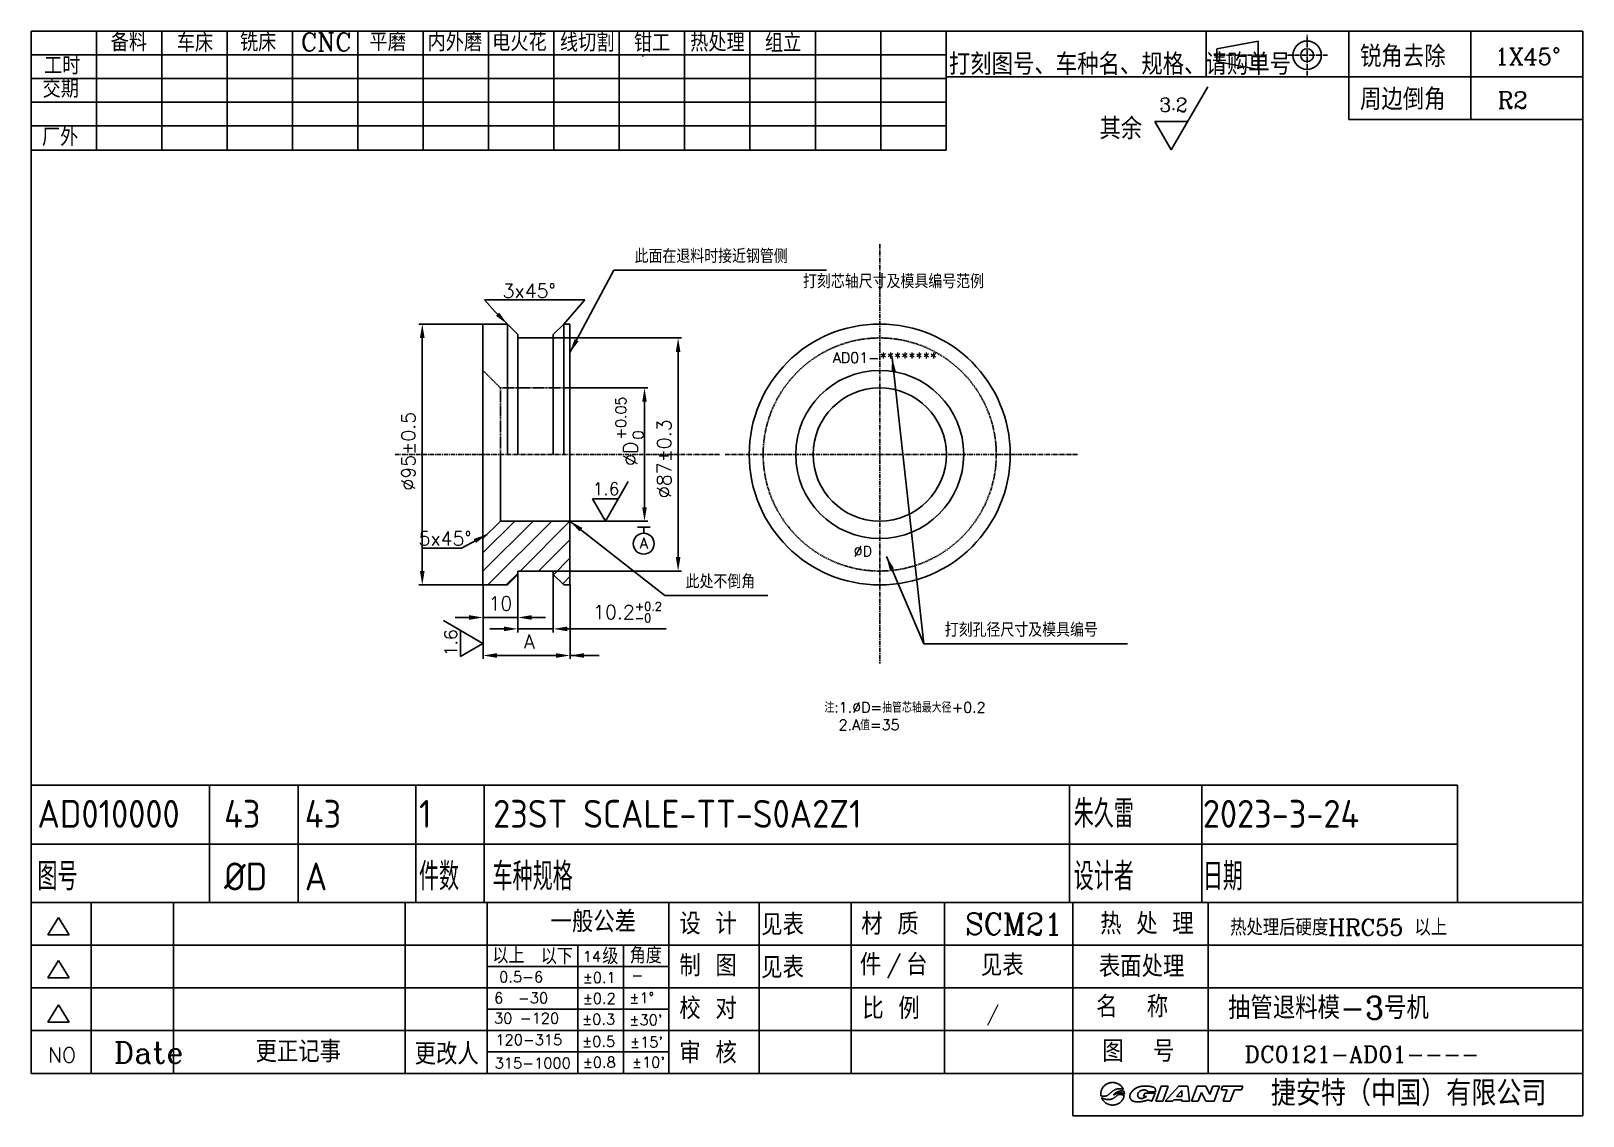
# Model space of a CAD drawing. Header units: millimetres. Extents: x 428 to 874, y 35 to 347.
import ezdxf
from ezdxf.enums import TextEntityAlignment as Align

# ---------------------------------------------------------------- set-up
doc = ezdxf.new("R2010")
doc.units = ezdxf.units.MM
for name, pattern in [('ACAD_ISO04W100', [30, 24, -3, 0, -3]), ('AM_ISO09W050', [22.5, 12, -1.5, 3, -1.5, 3, -1.5]), ('CENTER', [2, 1.25, -0.25, 0.25, -0.25]), ('HIDDEN', [0.375, 0.25, -0.125])]:
    doc.linetypes.add(name, pattern=pattern)
for name, color, linetype in [('CEN', 1, 'CENTER'), ('CON', 7, 'Continuous'), ('DAS', 5, 'HIDDEN'), ('DIM', 7, 'Continuous'), ('F', 7, 'Continuous'), ('TXT', 7, 'Continuous')]:
    doc.layers.add(name, color=color, linetype=linetype)
doc.layers.add('PHA', color=4, linetype='AM_ISO09W050', plot=False)
doc.styles.add('ACISOTS', font='isocp.shx', dxfattribs={"height": 8, "bigfont": 'gbcbig.shx'})
doc.styles.add('H', font='complex.shx', dxfattribs={"bigfont": 'hzls.shx'})
doc.styles.add('HZ', font='complex.shx', dxfattribs={"bigfont": 'HZFS.SHX'})
doc.styles.get("Standard").update_dxf_attribs({"font": 'txt.shx', "bigfont": 'hzfs.shx'})
doc.styles.add('USER1', font='simplex', dxfattribs={"bigfont": 'dayum'})
doc.dimstyles.get("Standard").update_dxf_attribs({"dimtxt": 4, "dimasz": 4, "dimexe": 1, "dimexo": 0, "dimgap": 2, "dimtad": 1, "dimdec": 3, "dimrnd": 0.01, "dimdsep": 46, "dimtxsty": 'Standard', "dimcen": 0.09, "dimazin": 2, "dimtfac": 1, "dimtdec": 3, "dimtmove": 0, "dimatfit": 3, "dimfxl": 1, "dimtolj": 1, "dimarcsym": 0})

# ---------------------------------------------------------------- blocks, each defined once
blk = doc.blocks.new('*D4')
at = {"layer": 'Defpoints', "color": 0, "transparency": 16777216}
for p in [(4675.17, -460.22), (4675.17, -498.52), (4696.58, -498.52)]:
    blk.add_point(p, dxfattribs=at)
at = {"layer": 'DIM', "color": 0, "lineweight": -2, "transparency": 16777216}
for p, q in [((4675.17, -460.22), (4697.58, -460.22)), ((4696.58, -464.22), (4696.58, -494.52)), ((4675.17, -498.52), (4697.58, -498.52))]:
    blk.add_line(p, q, dxfattribs=at)
at = {"layer": 'DIM', "color": 0, "linetype": 'ACAD_ISO04W100', "transparency": 16777216}
for points in [[(4697.24, -464.22), (4695.91, -464.22), (4696.58, -460.22)], [(4695.91, -494.52), (4697.24, -494.52), (4696.58, -498.52)]]:
    blk.add_solid(points, dxfattribs=at)
at = {"layer": 'DIM', "color": 0, "linetype": 'ACAD_ISO04W100', "transparency": 16777216, "insert": (4692.58, -479.13), "char_height": 4, "attachment_point": 5, "rotation": 90}
blk.add_mtext('\\A1;%%cD', dxfattribs=at)
blk = doc.blocks.new('*D3')
at = {"layer": 'Defpoints', "color": 0, "transparency": 16777216}
for p in [(4650.17, -516.87), (4675.17, -516.87), (4675.17, -537.15)]:
    blk.add_point(p, dxfattribs=at)
at = {"layer": 'DIM', "color": 0, "lineweight": -2, "transparency": 16777216}
for p, q in [((4650.17, -516.87), (4650.17, -538.15)), ((4675.17, -516.87), (4675.17, -538.15)), ((4654.17, -537.15), (4671.17, -537.15))]:
    blk.add_line(p, q, dxfattribs=at)
at = {"layer": 'DIM', "color": 0, "linetype": 'ACAD_ISO04W100', "transparency": 16777216}
for points in [[(4654.17, -536.48), (4654.17, -537.81), (4650.17, -537.15)], [(4671.17, -537.81), (4671.17, -536.48), (4675.17, -537.15)]]:
    blk.add_solid(points, dxfattribs=at)
at = {"layer": 'DIM', "color": 0, "linetype": 'ACAD_ISO04W100', "transparency": 16777216, "insert": (4663.47, -533.15), "char_height": 4, "attachment_point": 5}
blk.add_mtext('\\A1;A', dxfattribs=at)
blk = doc.blocks.new('*D2')
at = {"layer": 'Defpoints', "color": 0, "transparency": 16777216}
for p in [(4650.17, -516.87), (4660.17, -512.87), (4650.17, -526.22)]:
    blk.add_point(p, dxfattribs=at)
at = {"layer": 'DIM', "color": 0, "lineweight": -2, "transparency": 16777216}
for p, q in [((4650.17, -516.87), (4650.17, -527.22)), ((4660.17, -512.87), (4660.17, -527.22)), ((4646.17, -526.22), (4642.17, -526.22)), ((4660.17, -526.22), (4650.17, -526.22)), ((4664.17, -526.22), (4668.17, -526.22))]:
    blk.add_line(p, q, dxfattribs=at)
at = {"layer": 'DIM', "color": 0, "linetype": 'ACAD_ISO04W100', "transparency": 16777216}
for points in [[(4646.17, -526.89), (4646.17, -525.55), (4650.17, -526.22)], [(4664.17, -525.55), (4664.17, -526.89), (4660.17, -526.22)]]:
    blk.add_solid(points, dxfattribs=at)
at = {"layer": 'DIM', "color": 0, "linetype": 'ACAD_ISO04W100', "transparency": 16777216, "insert": (4655.17, -522.22), "char_height": 4, "attachment_point": 5}
blk.add_mtext('\\A1;10', dxfattribs=at)
blk = doc.blocks.new('*D1')
at = {"layer": 'Defpoints', "color": 0, "transparency": 16777216}
for p in [(4660.17, -513.87), (4670.37, -513.87), (4670.37, -529.5)]:
    blk.add_point(p, dxfattribs=at)
at = {"layer": 'DIM', "color": 0, "lineweight": -2, "transparency": 16777216}
for p, q in [((4660.17, -513.87), (4660.17, -530.5)), ((4670.37, -513.87), (4670.37, -530.5)), ((4656.17, -529.5), (4652.17, -529.5)), ((4660.17, -529.5), (4670.37, -529.5)), ((4674.37, -529.5), (4702.77, -529.5))]:
    blk.add_line(p, q, dxfattribs=at)
at = {"layer": 'DIM', "color": 0, "linetype": 'ACAD_ISO04W100', "transparency": 16777216}
for points in [[(4656.17, -530.16), (4656.17, -528.83), (4660.17, -529.5)], [(4674.37, -528.83), (4674.37, -530.16), (4670.37, -529.5)]]:
    blk.add_solid(points, dxfattribs=at)
at = {"layer": 'DIM', "color": 0, "linetype": 'ACAD_ISO04W100', "transparency": 16777216, "insert": (4691.7, -524.7), "char_height": 4, "attachment_point": 5}
blk.add_mtext('\\A1;10.2{\\H2.400000;\\S+0.2^ -0;}', dxfattribs=at)
blk = doc.blocks.new('GIANT')
for p, q in [((231.51, 30.36), (231.43, 30.28)), ((231.59, 30.43), (231.51, 30.36)), ((231.68, 30.5), (231.59, 30.43)), ((231.77, 30.56), (231.68, 30.5)), ((231.87, 30.62), (231.77, 30.56)), ((231.97, 30.68), (231.87, 30.62)), ((232.07, 30.73), (231.97, 30.68)), ((232.17, 30.77), (232.07, 30.73)), ((232.27, 30.81), (232.17, 30.77)), ((232.38, 30.85), (232.27, 30.81)), ((232.49, 30.88), (232.38, 30.85)), ((232.6, 30.91), (232.49, 30.88)), ((232.72, 30.93), (232.6, 30.91)), ((232.83, 30.94), (232.72, 30.93)), ((232.95, 30.95), (232.83, 30.94)), ((233.07, 30.96), (232.95, 30.95)), ((233.18, 30.95), (233.07, 30.96)), ((233.3, 30.95), (233.18, 30.95)), ((233.42, 30.93), (233.3, 30.95)), ((233.53, 30.91), (233.42, 30.93)), ((233.65, 30.89), (233.53, 30.91)), ((233.76, 30.86), (233.65, 30.89)), ((233.87, 30.82), (233.76, 30.86)), ((233.98, 30.78), (233.87, 30.82)), ((234.09, 30.74), (233.98, 30.78)), ((234.19, 30.68), (234.09, 30.74)), ((234.29, 30.63), (234.19, 30.68)), ((234.39, 30.57), (234.29, 30.63)), ((234.49, 30.5), (234.39, 30.57)), ((234.58, 30.43), (234.49, 30.5)), ((234.67, 30.35), (234.58, 30.43)), ((234.75, 30.27), (234.67, 30.35)), ((230.79, 28.9), (230.78, 28.78)), ((230.78, 28.78), (230.78, 28.67)), ((230.78, 28.67), (230.79, 28.56)), ((230.8, 29.01), (230.79, 28.9)), ((230.79, 28.56), (230.8, 28.45)), ((230.82, 29.12), (230.8, 29.01)), ((230.8, 28.45), (230.82, 28.34)), ((230.84, 29.23), (230.82, 29.12)), ((230.82, 28.34), (230.9, 28.32)), ((230.87, 29.33), (230.84, 29.23)), ((230.9, 29.44), (230.87, 29.33)), ((230.94, 29.55), (230.9, 29.44)), ((230.9, 28.32), (230.98, 28.31)), ((231.01, 27.94), (230.93, 27.97)), ((230.93, 27.97), (230.97, 27.88)), ((230.98, 29.65), (230.94, 29.55)), ((230.97, 27.88), (231.01, 27.79)), ((231.03, 29.75), (230.98, 29.65)), ((230.98, 28.31), (231.07, 28.3)), ((231.08, 27.91), (231.01, 27.94)), ((231.01, 27.79), (231.06, 27.7)), ((231.09, 29.84), (231.03, 29.75)), ((231.06, 27.7), (231.11, 27.61)), ((231.07, 28.3), (231.15, 28.29)), ((231.15, 27.88), (231.08, 27.91)), ((231.15, 29.94), (231.09, 29.84)), ((231.11, 27.61), (231.17, 27.53)), ((231.21, 30.03), (231.15, 29.94)), ((231.15, 28.29), (231.23, 28.28)), ((231.23, 27.85), (231.15, 27.88)), ((231.17, 27.53), (231.23, 27.45)), ((231.28, 30.12), (231.21, 30.03)), ((231.23, 28.28), (231.31, 28.28)), ((231.3, 27.81), (231.23, 27.85)), ((231.23, 27.45), (231.29, 27.37)), ((231.35, 30.2), (231.28, 30.12)), ((231.29, 27.37), (231.36, 27.29)), ((231.38, 27.79), (231.3, 27.81)), ((231.31, 28.28), (231.39, 28.28)), ((231.43, 30.28), (231.35, 30.2)), ((231.46, 27.76), (231.38, 27.79)), ((231.39, 28.28), (231.48, 28.28)), ((231.53, 27.73), (231.46, 27.76)), ((231.48, 28.28), (231.56, 28.28)), ((231.61, 27.71), (231.53, 27.73)), ((231.56, 28.28), (231.64, 28.29)), ((231.69, 27.69), (231.61, 27.71)), ((231.64, 28.29), (231.72, 28.31)), ((231.77, 27.67), (231.69, 27.69)), ((231.72, 28.31), (231.8, 28.32)), ((231.85, 27.66), (231.77, 27.67)), ((231.8, 28.32), (231.88, 28.35)), ((231.93, 27.65), (231.85, 27.66)), ((231.88, 28.35), (231.96, 28.37)), ((232.01, 27.64), (231.93, 27.65)), ((231.96, 28.37), (232.03, 28.41)), ((232.09, 27.63), (232.01, 27.64)), ((232.03, 28.41), (232.11, 28.44)), ((232.18, 27.63), (232.09, 27.63)), ((232.11, 28.44), (232.18, 28.49)), ((232.18, 28.49), (232.25, 28.53)), ((232.26, 27.62), (232.18, 27.63)), ((232.25, 28.53), (232.31, 28.58)), ((232.34, 27.62), (232.26, 27.62)), ((232.31, 28.58), (232.37, 28.63)), ((232.42, 27.63), (232.34, 27.62)), ((232.37, 28.63), (232.44, 28.69)), ((232.5, 27.64), (232.42, 27.63)), ((232.44, 28.69), (232.5, 28.74)), ((232.5, 28.74), (232.56, 28.8)), ((232.58, 27.64), (232.5, 27.64)), ((232.56, 28.8), (232.62, 28.86)), ((232.66, 27.66), (232.58, 27.64)), ((232.62, 28.86), (232.68, 28.91)), ((232.74, 27.67), (232.66, 27.66)), ((232.68, 28.91), (232.74, 28.97)), ((232.74, 28.97), (232.8, 29.03)), ((232.82, 27.69), (232.74, 27.67)), ((232.8, 29.03), (232.86, 29.08)), ((232.9, 27.72), (232.82, 27.69)), ((232.86, 29.08), (232.92, 29.13)), ((232.98, 27.74), (232.9, 27.72)), ((232.92, 29.13), (232.98, 29.19)), ((232.98, 29.19), (233.05, 29.24)), ((233.05, 27.77), (232.98, 27.74)), ((233.05, 29.24), (233.11, 29.29)), ((233.13, 27.8), (233.05, 27.77)), ((233.11, 29.29), (233.18, 29.33)), ((233.2, 27.84), (233.13, 27.8)), ((233.18, 29.33), (233.25, 29.38)), ((233.27, 27.88), (233.2, 27.84)), ((233.25, 29.38), (233.32, 29.42)), ((233.34, 27.92), (233.27, 27.88)), ((233.28, 28.48), (233.35, 28.58)), ((233.38, 28.54), (233.28, 28.48)), ((233.32, 29.42), (233.39, 29.46)), ((233.41, 27.97), (233.34, 27.92)), ((233.35, 28.58), (233.43, 28.68)), ((233.48, 28.6), (233.38, 28.54)), ((233.39, 29.46), (233.46, 29.5)), ((233.47, 28.01), (233.41, 27.97)), ((233.43, 28.68), (233.51, 28.77)), ((233.46, 29.5), (233.54, 29.54)), ((233.54, 28.06), (233.47, 28.01)), ((233.59, 28.66), (233.48, 28.6)), ((233.51, 28.77), (233.61, 28.86)), ((233.54, 29.54), (233.61, 29.57)), ((233.6, 28.12), (233.54, 28.06)), ((233.69, 28.72), (233.59, 28.66)), ((233.66, 28.17), (233.6, 28.12)), ((233.61, 29.57), (233.69, 29.6)), ((233.61, 28.86), (233.7, 28.93)), ((233.72, 28.22), (233.66, 28.17)), ((233.69, 29.6), (233.77, 29.63)), ((233.8, 28.77), (233.69, 28.72)), ((233.7, 28.93), (233.8, 29.01)), ((233.78, 28.28), (233.72, 28.22)), ((233.77, 29.63), (233.84, 29.66)), ((233.85, 28.33), (233.78, 28.28)), ((233.8, 29.01), (233.91, 29.07)), ((233.91, 28.82), (233.8, 28.77)), ((233.84, 29.66), (233.92, 29.68)), ((233.91, 28.38), (233.85, 28.33)), ((233.91, 29.07), (234.02, 29.13)), ((234.02, 28.86), (233.91, 28.82)), ((233.97, 28.43), (233.91, 28.38)), ((233.92, 29.68), (234, 29.7)), ((234.04, 28.48), (233.97, 28.43)), ((234, 29.7), (234.08, 29.72)), ((234.02, 29.13), (234.13, 29.18)), ((234.13, 28.9), (234.02, 28.86)), ((234.11, 28.52), (234.04, 28.48)), ((234.08, 29.72), (234.16, 29.73)), ((234.18, 28.56), (234.11, 28.52)), ((234.13, 29.18), (234.25, 29.22)), ((234.25, 28.92), (234.13, 28.9)), ((234.16, 29.73), (234.25, 29.74)), ((234.26, 28.58), (234.18, 28.56)), ((234.25, 29.74), (234.33, 29.75)), ((234.25, 29.22), (234.37, 29.25)), ((234.37, 28.94), (234.25, 28.92)), ((234.34, 28.61), (234.26, 28.58)), ((234.33, 29.75), (234.41, 29.75)), ((234.42, 28.62), (234.34, 28.61)), ((234.37, 29.25), (234.49, 29.28)), ((234.49, 28.95), (234.37, 28.94)), ((234.41, 29.75), (234.49, 29.75)), ((234.5, 28.62), (234.42, 28.62)), ((234.49, 29.75), (234.58, 29.75)), ((234.49, 29.28), (234.62, 29.3)), ((234.61, 28.94), (234.49, 28.95)), ((234.58, 28.62), (234.5, 28.62)), ((234.58, 29.75), (234.66, 29.74)), ((234.66, 28.62), (234.58, 28.62)), ((234.72, 28.93), (234.61, 28.94)), ((234.62, 29.3), (234.74, 29.31)), ((234.66, 29.74), (234.74, 29.73)), ((234.74, 28.61), (234.66, 28.62)), ((234.84, 28.91), (234.72, 28.93)), ((234.74, 29.73), (234.82, 29.72)), ((234.74, 29.31), (234.86, 29.31)), ((234.82, 28.59), (234.74, 28.61)), ((234.83, 30.18), (234.75, 30.27)), ((234.78, 27.26), (234.85, 27.33)), ((234.82, 29.72), (234.9, 29.7)), ((234.9, 28.57), (234.82, 28.59)), ((234.91, 30.1), (234.83, 30.18)), ((234.96, 28.88), (234.84, 28.91)), ((234.85, 27.33), (234.91, 27.41)), ((234.86, 29.31), (234.99, 29.3)), ((234.9, 29.7), (234.98, 29.68)), ((234.98, 28.55), (234.9, 28.57)), ((234.98, 30), (234.91, 30.1)), ((234.91, 27.41), (234.97, 27.49)), ((235.07, 28.84), (234.96, 28.88)), ((234.97, 27.49), (235.03, 27.57)), ((235.05, 29.91), (234.98, 30)), ((234.98, 29.68), (235.06, 29.65)), ((235.06, 28.53), (234.98, 28.55)), ((234.99, 29.3), (235.11, 29.28)), ((235.03, 27.57), (235.08, 27.66)), ((235.11, 29.81), (235.05, 29.91)), ((235.06, 29.65), (235.13, 29.63)), ((235.13, 28.5), (235.06, 28.53)), ((235.18, 28.8), (235.07, 28.84)), ((235.08, 27.66), (235.13, 27.74)), ((235.16, 29.7), (235.11, 29.81)), ((235.11, 29.28), (235.23, 29.24)), ((235.13, 29.63), (235.21, 29.6)), ((235.21, 28.47), (235.13, 28.5)), ((235.13, 27.74), (235.18, 27.83)), ((235.21, 29.6), (235.16, 29.7)), ((235.29, 28.74), (235.18, 28.8)), ((235.18, 27.83), (235.22, 27.93)), ((235.28, 28.44), (235.21, 28.47)), ((235.22, 27.93), (235.26, 28.02)), ((235.23, 29.24), (235.34, 29.19)), ((235.26, 28.02), (235.29, 28.12)), ((235.36, 28.41), (235.28, 28.44)), ((235.39, 28.67), (235.29, 28.74)), ((235.29, 28.12), (235.32, 28.21)), ((235.32, 28.21), (235.34, 28.31)), ((235.34, 29.19), (235.36, 29.09)), ((235.34, 28.31), (235.36, 28.41)), ((235.36, 29.09), (235.37, 28.98)), ((235.37, 28.98), (235.38, 28.88)), ((235.38, 28.88), (235.39, 28.78)), ((235.39, 28.78), (235.39, 28.67)), ((236.46, 28.45), (236.44, 28.33)), ((236.44, 28.33), (236.44, 28.22)), ((236.44, 28.22), (236.44, 28.1)), ((236.44, 28.1), (236.46, 27.98)), ((236.5, 28.56), (236.46, 28.45)), ((236.46, 27.98), (236.5, 27.87)), ((236.54, 28.67), (236.5, 28.56)), ((236.5, 27.87), (236.56, 27.77)), ((236.59, 28.78), (236.54, 28.67)), ((236.56, 27.77), (236.62, 27.67)), ((236.64, 28.88), (236.59, 28.78)), ((236.62, 27.67), (236.7, 27.58)), ((236.7, 28.98), (236.64, 28.88)), ((236.77, 29.08), (236.7, 28.98)), ((236.7, 27.58), (236.79, 27.51)), ((236.85, 29.17), (236.77, 29.08)), ((236.79, 27.51), (236.89, 27.44)), ((236.92, 29.26), (236.85, 29.17)), ((236.89, 27.44), (236.99, 27.38)), ((237, 29.34), (236.92, 29.26)), ((236.99, 27.38), (237.09, 27.33)), ((237.09, 29.42), (237, 29.34)), ((237.18, 29.5), (237.09, 29.42)), ((237.09, 27.33), (237.2, 27.29)), ((237.27, 29.58), (237.18, 29.5)), ((237.36, 29.65), (237.27, 29.58)), ((237.46, 29.71), (237.36, 29.65)), ((237.56, 29.78), (237.46, 29.71)), ((237.66, 29.84), (237.56, 29.78)), ((237.76, 29.89), (237.66, 29.84)), ((237.87, 29.95), (237.76, 29.89)), ((237.97, 30), (237.87, 29.95)), ((238.08, 30.04), (237.97, 30)), ((237.99, 28.53), (238, 28.65)), ((238, 28.41), (237.99, 28.53)), ((238, 28.65), (238.04, 28.77)), ((238.03, 28.29), (238, 28.41)), ((238.08, 28.17), (238.03, 28.29)), ((238.04, 28.77), (238.09, 28.89)), ((238.19, 30.08), (238.08, 30.04)), ((238.16, 28.07), (238.08, 28.17)), ((238.09, 28.89), (238.15, 28.99)), ((238.15, 28.99), (238.23, 29.09)), ((238.25, 27.99), (238.16, 28.07)), ((238.3, 30.12), (238.19, 30.08)), ((238.23, 29.09), (238.32, 29.17)), ((238.35, 27.92), (238.25, 27.99)), ((238.42, 30.15), (238.3, 30.12)), ((238.32, 29.17), (238.42, 29.25)), ((238.47, 27.88), (238.35, 27.92)), ((238.53, 30.18), (238.42, 30.15)), ((238.42, 29.25), (238.52, 29.32)), ((238.59, 27.85), (238.47, 27.88)), ((238.52, 29.32), (238.64, 29.37)), ((238.65, 30.2), (238.53, 30.18)), ((238.71, 27.83), (238.59, 27.85)), ((238.64, 29.37), (238.75, 29.42)), ((238.76, 30.22), (238.65, 30.2)), ((238.84, 27.84), (238.71, 27.83)), ((238.75, 29.42), (238.87, 29.46)), ((238.88, 30.24), (238.76, 30.22)), ((238.96, 27.86), (238.84, 27.84)), ((238.87, 29.46), (238.99, 29.48)), ((238.99, 30.25), (238.88, 30.24)), ((239.08, 27.89), (238.96, 27.86)), ((239.11, 30.26), (238.99, 30.25)), ((238.99, 29.48), (239.11, 29.5)), ((239.06, 27.28), (239.17, 27.31)), ((239.2, 27.93), (239.08, 27.89)), ((239.23, 30.27), (239.11, 30.26)), ((239.11, 29.5), (239.24, 29.51)), ((239.4, 28.87), (239.12, 28.24)), ((239.12, 28.24), (239.73, 28.24)), ((239.17, 27.31), (239.29, 27.34)), ((239.31, 27.97), (239.2, 27.93)), ((239.35, 30.27), (239.23, 30.27)), ((239.24, 29.51), (239.36, 29.51)), ((239.29, 27.34), (239.4, 27.37)), ((239.42, 28.03), (239.31, 27.97)), ((239.46, 30.27), (239.35, 30.27)), ((239.36, 29.51), (239.49, 29.49)), ((241.41, 28.87), (239.4, 28.87)), ((239.4, 27.37), (239.51, 27.4)), ((239.53, 28.1), (239.42, 28.03)), ((239.58, 30.27), (239.46, 30.27)), ((239.49, 29.49), (239.61, 29.46)), ((239.51, 27.4), (239.63, 27.44)), ((239.63, 28.17), (239.53, 28.1)), ((239.7, 30.26), (239.58, 30.27)), ((239.61, 29.46), (239.72, 29.42)), ((239.73, 28.24), (239.63, 28.17)), ((239.63, 27.44), (239.74, 27.47)), ((239.82, 30.25), (239.7, 30.26)), ((239.72, 29.42), (239.83, 29.36)), ((239.74, 27.47), (239.85, 27.49)), ((239.93, 30.25), (239.82, 30.25)), ((239.83, 29.36), (239.92, 29.27)), ((239.85, 27.49), (239.97, 27.51)), ((239.92, 29.27), (239.97, 29.16)), ((240.05, 30.23), (239.93, 30.25)), ((239.97, 29.16), (241.47, 29.16)), ((239.97, 27.51), (240.09, 27.51)), ((240.17, 30.22), (240.05, 30.23)), ((240.09, 27.51), (240.2, 27.5)), ((240.28, 30.21), (240.17, 30.22)), ((240.2, 27.5), (240.32, 27.47)), ((240.4, 30.19), (240.28, 30.21)), ((240.32, 27.47), (240.43, 27.44)), ((240.52, 30.17), (240.4, 30.19)), ((240.43, 27.44), (240.54, 27.39)), ((240.63, 30.15), (240.52, 30.17)), ((240.54, 27.39), (240.64, 27.34)), ((240.75, 30.13), (240.63, 30.15)), ((240.64, 27.34), (240.75, 27.29)), ((240.86, 30.1), (240.75, 30.13)), ((240.75, 27.29), (241.41, 28.87)), ((240.97, 30.06), (240.86, 30.1)), ((241.08, 30.02), (240.97, 30.06)), ((241.19, 29.97), (241.08, 30.02)), ((241.28, 29.9), (241.19, 29.97)), ((241.37, 29.82), (241.28, 29.9)), ((241.44, 29.73), (241.37, 29.82)), ((241.49, 29.62), (241.44, 29.73)), ((241.47, 29.16), (241.5, 29.27)), ((241.51, 29.51), (241.49, 29.62)), ((241.5, 29.27), (241.51, 29.39)), ((241.51, 29.39), (241.51, 29.51)), ((242.59, 30.21), (241.52, 27.29)), ((243.97, 30.21), (242.59, 30.21)), ((242.89, 27.29), (243.97, 30.21)), ((246.06, 30.21), (243.34, 27.29)), ((244.83, 27.29), (245.04, 27.54)), ((245.04, 27.54), (246.64, 27.54)), ((245.61, 28.21), (246.64, 29.42)), ((246.64, 28.21), (245.61, 28.21)), ((247.83, 30.21), (246.06, 30.21)), ((246.64, 29.42), (246.64, 28.21)), ((246.64, 27.54), (246.64, 27.29)), ((248.13, 27.29), (247.83, 30.21)), ((248.52, 27.29), (249.6, 30.21)), ((249.6, 30.21), (251.31, 30.21)), ((250.49, 29.01), (249.85, 27.29)), ((251.35, 27.29), (250.49, 29.01)), ((251.31, 30.21), (252.1, 28.61)), ((252.1, 28.61), (252.7, 30.21)), ((252.7, 30.21), (253.99, 30.21)), ((253.99, 30.21), (252.92, 27.29)), ((254.56, 30.21), (254.3, 29.5)), ((254.3, 29.5), (255.52, 29.5)), ((258.57, 30.21), (254.56, 30.21)), ((255.52, 29.5), (254.71, 27.29)), ((256.09, 27.29), (256.91, 29.5)), ((256.91, 29.5), (258.31, 29.5)), ((258.31, 29.5), (258.57, 30.21)), ((231.36, 27.29), (231.43, 27.22)), ((231.43, 27.22), (231.5, 27.15)), ((231.5, 27.15), (231.57, 27.09)), ((231.57, 27.09), (231.65, 27.02)), ((231.65, 27.02), (231.73, 26.96)), ((231.73, 26.96), (231.82, 26.91)), ((231.82, 26.91), (231.9, 26.86)), ((231.9, 26.86), (231.99, 26.81)), ((231.99, 26.81), (232.08, 26.76)), ((232.08, 26.76), (232.18, 26.72)), ((232.18, 26.72), (232.27, 26.69)), ((232.27, 26.69), (232.37, 26.65)), ((232.37, 26.65), (232.46, 26.63)), ((232.46, 26.63), (232.56, 26.6)), ((232.56, 26.6), (232.66, 26.58)), ((232.66, 26.58), (232.76, 26.57)), ((232.76, 26.57), (232.86, 26.55)), ((232.86, 26.55), (232.96, 26.55)), ((232.96, 26.55), (233.06, 26.54)), ((233.06, 26.54), (233.16, 26.54)), ((233.16, 26.54), (233.26, 26.55)), ((233.26, 26.55), (233.36, 26.56)), ((233.36, 26.56), (233.46, 26.57)), ((233.46, 26.57), (233.56, 26.59)), ((233.56, 26.59), (233.66, 26.61)), ((233.66, 26.61), (233.76, 26.64)), ((233.76, 26.64), (233.85, 26.67)), ((233.85, 26.67), (233.95, 26.7)), ((233.95, 26.7), (234.04, 26.74)), ((234.04, 26.74), (234.13, 26.78)), ((234.13, 26.78), (234.22, 26.83)), ((234.22, 26.83), (234.31, 26.88)), ((234.31, 26.88), (234.39, 26.93)), ((234.39, 26.93), (234.48, 26.99)), ((234.48, 26.99), (234.56, 27.05)), ((234.56, 27.05), (234.63, 27.12)), ((234.63, 27.12), (234.71, 27.19)), ((234.71, 27.19), (234.78, 27.26)), ((237.2, 27.29), (237.32, 27.25)), ((237.32, 27.25), (237.43, 27.22)), ((237.43, 27.22), (237.54, 27.2)), ((237.54, 27.2), (237.66, 27.18)), ((237.66, 27.18), (237.78, 27.17)), ((237.78, 27.17), (237.89, 27.16)), ((237.89, 27.16), (238.01, 27.16)), ((238.01, 27.16), (238.13, 27.16)), ((238.13, 27.16), (238.25, 27.16)), ((238.25, 27.16), (238.36, 27.17)), ((238.36, 27.17), (238.48, 27.18)), ((238.48, 27.18), (238.6, 27.2)), ((238.6, 27.2), (238.71, 27.21)), ((238.71, 27.21), (238.83, 27.23)), ((238.83, 27.23), (238.94, 27.26)), ((238.94, 27.26), (239.06, 27.28)), ((241.52, 27.29), (242.89, 27.29)), ((243.34, 27.29), (244.83, 27.29)), ((246.64, 27.29), (248.13, 27.29)), ((249.85, 27.29), (248.52, 27.29)), ((252.92, 27.29), (251.35, 27.29)), ((254.71, 27.29), (256.09, 27.29))]:
    blk.add_line(p, q)

msp = doc.modelspace()

# ---------------------------------------------------------------- hatches: boundary and pattern name
at = {"layer": 'DIM'}
h = msp.add_hatch(dxfattribs=at)
h.set_pattern_fill('ANSI31', color=256, scale=30, style=0)
h.set_pattern_definition([(45, (-907.51, -96.8962), (-2.65165, 2.65165), [])])
h.paths.add_polyline_path([(578.3888, 191.5552), (578.3888, 190.5552), (581.3888, 187.5552), (583.1888, 187.5552), (583.1888, 205.9052), (563.1888, 205.9052), (558.1888, 200.9052), (558.1888, 187.5552), (565.1888, 187.5552), (568.1888, 190.5552), (568.1888, 191.5552)])

# ---------------------------------------------------------------- linework, layer by layer
for p, q in [((691.2575, 333.6635), (691.2575, 346.7215)), ((428.3149, 130.0448), (838.2586, 130.0448)), ((838.2586, 114.4724), (838.2586, 130.0448)), ((428.3149, 113.0821), (838.2586, 113.0821)), ((838.2586, 114.4724), (838.2586, 96.3156))]:
    msp.add_line(p, q)
at = {"layer": 'CEN'}
for p, q in [((795.0029, 334.007), (795.0029, 345.6699)), ((783.3499, 339.8384), (768.2437, 339.8384)), ((800.8378, 339.8384), (789.1679, 339.8384)), ((672.1909, 285.4889), (672.1909, 164.948)), ((532.9414, 225.0552), (626.4102, 225.0552)), ((627.8183, 225.0552), (728.9946, 225.0552))]:
    msp.add_line(p, q, dxfattribs=at)
at = {"layer": 'CON', "color": 2}
for p, q in [((874.2711, 47.1562), (874.2711, 346.7215)), ((428.3149, 47.1562), (611.5911, 47.1562)), ((611.5911, 47.1562), (874.2711, 47.1562))]:
    msp.add_line(p, q, dxfattribs=at)
at = {"layer": 'CON'}
for p, q in [((558.1888, 262.5552), (565.1888, 262.5552)), ((558.1888, 262.5552), (558.1888, 187.5552)), ((565.1888, 262.5552), (568.1888, 259.5552)), ((565.1888, 225.0552), (565.1888, 262.5552)), ((568.1888, 259.5552), (568.1888, 225.0552)), ((578.3888, 259.5552), (581.3888, 262.5552)), ((578.3888, 259.5552), (578.3888, 225.0552)), ((581.3888, 262.5552), (583.1888, 262.5552)), ((581.3888, 262.5552), (581.3888, 225.0552)), ((583.1888, 262.5552), (583.1888, 187.5552)), ((568.1888, 258.5552), (578.3888, 258.5552)), ((563.1888, 205.9052), (563.1888, 225.0552)), ((558.1888, 200.9052), (563.1888, 205.9052)), ((563.1888, 205.9052), (583.1888, 205.9052)), ((602.6249, 204.1705), (606.261, 204.1705)), ((558.1888, 187.5552), (565.1888, 187.5552)), ((568.1888, 190.5552), (565.1888, 187.5552)), ((568.1888, 191.5552), (578.3888, 191.5552)), ((568.1888, 191.5552), (568.1888, 190.5552)), ((578.3888, 191.5552), (578.3888, 190.5552)), ((578.3888, 190.5552), (581.3888, 187.5552)), ((581.3888, 187.5552), (583.1888, 187.5552))]:
    msp.add_line(p, q, dxfattribs=at)
at = {"layer": 'CON', "color": 2}
for points in [[(428.3149, 346.7215), (874.2711, 346.7215)], [(428.3149, 346.7215), (428.3149, 47.1562)], [(428.3149, 96.3156), (428.3149, 346.7215)]]:
    msp.add_lwpolyline(points, dxfattribs=at)
at = {"layer": 'CON'}
for radius in [37.5, 24.15, 19.15]:
    msp.add_circle((672.1909, 225.0552), radius, dxfattribs=at)
at = {"layer": 'DAS'}
for p, q in [((558.1888, 249.2052), (563.1888, 244.2052)), ((563.1888, 244.2052), (583.1888, 244.2052)), ((563.1888, 225.0552), (563.1888, 244.2052))]:
    msp.add_line(p, q, dxfattribs=at)
msp.add_circle((672.1909, 225.0552), 33.5, dxfattribs=at)
at = {"layer": 'DIM'}
for p, q in [((447.0966, 346.7215), (447.0966, 312.5371)), ((465.8782, 346.7215), (465.8782, 312.5371)), ((465.8782, 346.7215), (465.8782, 312.5371)), ((484.6598, 346.7215), (484.6598, 312.5371)), ((503.4414, 346.7215), (503.4414, 312.5371)), ((522.223, 346.7215), (522.223, 312.5371)), ((522.223, 346.7215), (522.223, 312.5371)), ((541.0046, 346.7215), (541.0046, 312.5371)), ((559.7862, 346.7215), (559.7862, 312.5371)), ((578.5678, 346.7215), (578.5678, 312.5371)), ((597.3494, 346.7215), (597.3494, 312.5371)), ((616.131, 346.7215), (616.131, 312.5371)), ((634.9126, 346.7215), (634.9126, 312.5371)), ((653.6942, 346.7215), (653.6942, 312.5371)), ((672.4759, 346.7215), (672.4759, 312.5371)), ((691.2575, 346.7215), (691.2575, 312.5371)), ((766.0095, 346.7215), (766.0095, 333.6635)), ((769.0982, 341.6833), (780.8964, 343.9129)), ((780.8964, 343.9129), (780.8964, 335.7639)), ((806.9985, 346.7215), (806.9985, 333.6635)), ((842.0103, 333.6635), (842.0103, 346.7215)), ((428.3149, 339.9325), (691.2575, 339.9325)), ((769.0982, 341.6833), (769.0982, 337.9935)), ((769.0982, 337.9935), (780.8964, 335.7639)), ((428.3149, 333.1435), (691.2575, 333.1435)), ((766.0095, 333.6635), (691.2575, 333.6635)), ((755.983, 312.6507), (766.4308, 330.7469)), ((806.9985, 333.6635), (766.0095, 333.6635)), ((806.9985, 334.3906), (806.9985, 321.3326)), ((806.9985, 333.6635), (874.2711, 333.6635)), ((842.0103, 321.3326), (842.0103, 334.3906)), ((428.3149, 326.3545), (691.2575, 326.3545)), ((806.9985, 322.0598), (806.9985, 321.3326)), ((806.9985, 321.3326), (874.2711, 321.3326)), ((806.9985, 321.3326), (874.2711, 321.3326)), ((842.0103, 321.3326), (842.0103, 322.0598)), ((428.3149, 319.5656), (691.2575, 319.5656)), ((751.2872, 320.784), (755.983, 312.6507)), ((751.2872, 320.784), (760.6787, 320.784)), ((428.3149, 312.5371), (691.2575, 312.5371)), ((581.3888, 262.5552), (587.4649, 269.4775)), ((581.914, 269.4775), (587.4649, 269.4775)), ((558.1888, 262.5552), (539.738, 262.5552)), ((540.738, 258.5552), (540.738, 191.5552)), ((578.3888, 258.5552), (615.2591, 258.5552)), ((614.2591, 195.5552), (614.2591, 254.5552)), ((593.3443, 205.9052), (599.9092, 217.2759)), ((589.6217, 212.353), (597.067, 212.353)), ((593.3443, 205.9052), (589.6217, 212.353)), ((604.4429, 204.1705), (604.4429, 202.4161)), ((558.1888, 187.5552), (539.738, 187.5552)), ((578.3888, 191.5552), (615.2591, 191.5552)), ((558.1888, 170.7496), (546.8181, 177.3145)), ((551.741, 167.027), (551.741, 174.4723)), ((558.1888, 170.7496), (551.741, 167.027)), ((428.3149, 96.3156), (561.426, 96.3156)), ((445.592, 47.1562), (445.592, 96.3156)), ((469.2448, 47.1562), (469.2448, 96.3156)), ((535.8377, 47.1562), (535.8377, 96.3156)), ((559.3592, 47.1562), (559.3592, 96.3156)), ((561.426, 96.3156), (874.2711, 96.3156)), ((611.5911, 47.1562), (611.5911, 96.3156)), ((637.5739, 47.1562), (637.5739, 96.3156)), ((663.9484, 47.1562), (663.9484, 96.3156)), ((690.8243, 47.1562), (690.8243, 96.3156)), ((766.5315, 47.1562), (766.5315, 96.3156)), ((436.215, 91.9711), (433.1303, 86.9907)), ((436.215, 91.9711), (439.2997, 86.9907)), ((433.1303, 86.9907), (439.2997, 86.9907)), ((428.3149, 84.0258), (874.2711, 84.0258)), ((585.4751, 47.1562), (585.4751, 84.0258)), ((598.5331, 47.1562), (598.5331, 84.0258)), ((436.215, 79.6385), (433.1303, 74.6581)), ((436.215, 79.6385), (439.2997, 74.6581)), ((559.3592, 77.8808), (611.5911, 77.8808)), ((428.3149, 71.7359), (874.2711, 71.7359)), ((433.1303, 74.6581), (439.2997, 74.6581)), ((436.215, 66.8316), (433.1303, 61.8512)), ((436.215, 66.8316), (439.2997, 61.8512)), ((559.3592, 65.591), (611.5911, 65.591)), ((428.3149, 59.446), (874.2711, 59.446)), ((433.1303, 61.8512), (439.2997, 61.8512)), ((559.3592, 53.3011), (611.5911, 53.3011)), ((874.2711, 34.9091), (874.2711, 47.1562)), ((727.6426, 34.9091), (874.2711, 34.9091))]:
    msp.add_line(p, q, dxfattribs=at)
msp.add_lwpolyline([(727.6426, 34.9091), (727.6426, 96.3156)], dxfattribs=at)
for centre, radius in [((795.0029, 339.8384), 4.0745), ((795.0029, 339.8384), 1.8449), ((604.3639, 199.4137), 3.0034)]:
    msp.add_circle(centre, radius, dxfattribs=at)
at = {"layer": 'DIM', "linetype": 'ACAD_ISO04W100'}
for points in [[(541.4047, 258.5552), (540.0714, 258.5552), (540.738, 262.5552)], [(614.9258, 254.5552), (613.5925, 254.5552), (614.2591, 258.5552)], [(613.5925, 195.5552), (614.9258, 195.5552), (614.2591, 191.5552)], [(540.0714, 191.5552), (541.4047, 191.5552), (540.738, 187.5552)]]:
    msp.add_solid(points, dxfattribs=at)
at = {"layer": 'F'}
for p, q in [((604.102, 339.9325), (604.102, 339.4704)), ((428.3149, 303.1559), (428.3149, 96.3156)), ((428.3149, 96.3156), (643.8662, 96.3156))]:
    msp.add_line(p, q, dxfattribs=at)
at = {"layer": 'PHA', "linetype": 'ACAD_ISO04W100'}
msp.add_line((428.3149, 136.5201), (428.3149, 50.0013), dxfattribs=at)
at = {"layer": 'TXT'}
for p, q in [((479.5625, 130.0448), (479.5625, 96.3156)), ((505.0926, 130.0448), (505.0926, 96.3156)), ((538.8667, 130.0448), (538.8667, 96.3156)), ((558.5123, 130.0448), (558.5123, 96.3156)), ((726.763, 130.0448), (726.763, 96.3156)), ((764.7593, 130.0448), (764.7593, 96.3156))]:
    msp.add_line(p, q, dxfattribs=at)

# ---------------------------------------------------------------- block references
at = {"xscale": 1.469655644022705, "yscale": 1.469655644022705, "zscale": 1.469655644021055}
msp.add_blockref('GIANT', (396.5436, -0.9676), dxfattribs=at)

# ---------------------------------------------------------------- texts
at = {"style": 'HZ'}
for p in [(638.1344, 86.8355), (638.1344, 74.5181)]:
    msp.add_text('见表', height=6.14493, dxfattribs=at).set_placement(p)
for tag, p, s, height in [('SCM21', (696.754, 87.0233), 'SCM21', 6.14493), ('见表', (701.2745, 75.1527), '1', 6.1449)]:
    msp.add_attdef(tag, p, s, height=height, dxfattribs=at)
at = {"layer": 'DIM'}
for s, height, style, p in [('备料', 5.22544, 'HZ', (451.1989, 340.9602)), ('车床', 5.22544, 'HZ', (470.2027, 340.789)), ('铣床', 5.22544, 'HZ', (488.3489, 340.9457)), ('CNC', 5.22544, 'HZ', (505.8445, 341.0118)), ('平磨', 5.22544, 'HZ', (525.5745, 340.9928)), ('内外磨', 5.22544, 'HZ', (542.2641, 340.9645)), ('电火花', 5.22544, 'HZ', (560.813, 341.0164)), ('线切割', 5.22544, 'HZ', (580.2995, 340.8453)), ('钳工', 5.22544, 'HZ', (601.5488, 340.7961)), ('热处理', 5.22544, 'HZ', (617.7147, 340.8645)), ('组立', 5.22544, 'HZ', (639.201, 340.7502)), ('工时', 5.22544, 'HZ', (432.0262, 334.2479)), ('打刻图号、车种名、规格、请购单号', 6.144929, 'HZ', (692.0704, 334.1805)), ('锐角去除', 6.14493, 'HZ', (810.2085, 336.4178)), ('1X45%%d', 4.81083, 'HZ', (848.9192, 337.0857)), ('交期', 5.22544, 'HZ', (431.6276, 327.6047)), ('周边倒角', 6.14493, 'HZ', (810.2085, 324.0869)), ('R2', 4.81083, 'HZ', (849.7352, 324.4975)), ('厂外', 5.22544, 'HZ', (431.4643, 313.7146)), ('图号', 8, 'ACISOTS', (430.1497, 99.7628)), ('%%CD', 8, 'ACISOTS', (483.7776, 99.7628)), ('A', 8, 'ACISOTS', (506.9795, 99.7628)), ('件数', 8, 'ACISOTS', (539.7911, 99.7628)), ('车种规格', 8, 'ACISOTS', (560.9399, 99.7628)), ('设计者', 8, 'ACISOTS', (727.9397, 99.7628)), ('日期', 8, 'ACISOTS', (765.0415, 99.7628)), ('一般公差', 6.14493, 'HZ', (577.5991, 87.6922)), ('设 计', 6.14493, 'HZ', (614.618, 87.0929)), ('材 质', 6.14493, 'HZ', (666.8794, 87.0003)), ('热 处 理', 6.14493, 'HZ', (735.5399, 87.0929)), ('热处理后硬度HRC55 以上', 4.700915, 'HZ', (772.8757, 86.775)), ('以上', 4.6087, 'HZ', (560.8955, 78.7537)), ('以下', 4.6087, 'HZ', (574.8262, 78.5218)), ('14', 3.07246, 'USER1', (586.862, 79.2179)), ('级', 4.6087, 'HZ', (592.4719, 78.5218)), ('角度', 4.6087, 'HZ', (600.366, 78.7537)), ('制 图', 6.14493, 'HZ', (614.618, 75.0349)), ('件', 6.1449, 'HZ', (666.4712, 75.3337)), ('/', 4.6087, 'USER1', (674.1095, 76.1052)), ('台', 6.1449, 'HZ', (679.7771, 75.3337)), ('表面处理', 6.14493, 'HZ', (735.1633, 74.8498)), ('0.5-6', 3.07246, 'USER1', (562.8362, 73.3519)), ('%%p0.1', 3.07246, 'USER1', (586.862, 73.1686)), ('-', 3.0725, 'USER1', (600.8007, 73.9019)), ('6  -30', 3.07246, 'USER1', (561.369, 67.3027)), ('%%p0.2', 3.07246, 'USER1', (586.862, 67.1683)), ('%%p1%%d', 3.07246, 'USER1', (600.2505, 67.364)), ('校 对', 6.14493, 'HZ', (614.618, 62.745)), ('比 例', 6.14493, 'HZ', (667.1962, 62.7648)), ('名  称', 6.14493, 'HZ', (734.3756, 63.258)), ('抽管退料模-3号机', 6.43085, 'HZ', (772.2837, 62.78)), ('30 -120', 3.07246, 'USER1', (561.369, 61.4857)), ('%%p0.3', 3.07246, 'USER1', (586.6786, 61.168)), ("%%p30'", 3.07246, 'USER1', (600.2505, 60.9971)), ('120-315', 3.07246, 'USER1', (561.7358, 55.302)), ('NO', 4.30145, 'USER1', (433.1706, 50.2775)), ('Date', 6.14493, 'HZ', (452.1108, 50.0606)), ('更正记事', 6.14493, 'HZ', (492.8371, 50.3466)), ('更改人', 6.14493, 'HZ', (538.54, 49.663)), ('%%p0.5', 3.07246, 'USER1', (586.6786, 54.801)), ("%%p15'", 3.07246, 'USER1', (600.4339, 54.6301)), ('审 核', 6.14493, 'HZ', (614.618, 49.9913)), ('图  号', 6.14493, 'HZ', (736.1652, 50.4567)), ('315-1000', 3.07246, 'USER1', (561.5524, 48.5685)), ('%%p0.8', 3.07246, 'USER1', (586.862, 48.8007)), ("%%p10'", 3.07246, 'USER1', (600.9841, 48.8131)), ('捷安特（中国）有限公司', 7.201089, 'HZ', (784.5715, 37.8477))]:
    msp.add_text(s, height=height, dxfattribs=dict(at, style=style)).set_placement(p)
msp.add_text('打刻芯轴尺寸及模具编号范例', height=4, dxfattribs=at).set_placement((650.1514, 272.8155))
at = {"layer": 'DIM', "attachment_point": 1}
for s, insert, char_height, width, style in [('3.2', (752.5394, 327.5389), 3.93508, 9.767334, 'HZ'), ('其余', (735.3341, 321.8004), 6.14493, 14.550258, 'HZ'), ('AD01-********', (658.6895, 254.3753), 3, 25.93, 'H'), ('1.6', (589.6895, 216.9684), 3.6, 7.832, 'H'), ('A', (603.2511, 201.0549), 3, 8.38, 'USER1'), ('%%cD', (664.6977, 198.7489), 3, 15.49, 'H'), ('注:1.ØD=抽管芯轴最大径+0.2\\P  2.A值=35\\P   ', (656.2757, 153.8577), 3, 65.104692, 'H')]:
    msp.add_mtext(s, dxfattribs=dict(at, insert=insert, char_height=char_height, width=width, style=style))
at = {"layer": 'DIM', "char_height": 4}
for s, insert, attachment_point in [('此面在退料时接近钢管侧', (601.7528, 280.0597), 7), ('3x45°', (563.8245, 270.1319), 7), ('5x45°', (554.9097, 198.9068), 9), ('此处不倒角', (616.407, 186.4881), 7), ('打刻孔径尺寸及模具编号', (690.8676, 172.6197), 7)]:
    msp.add_mtext(s, dxfattribs=dict(at, insert=insert, attachment_point=attachment_point))
at = {"layer": 'DIM', "attachment_point": 1, "rotation": 90, "style": 'H'}
for s, insert, char_height, width in [('+0.05\\P0', (596.29, 229.3697), 3, 49.23), ('1.6', (547.1256, 167.0948), 3.6, 7.832)]:
    msp.add_mtext(s, dxfattribs=dict(at, insert=insert, char_height=char_height, width=width))
at = {"layer": 'DIM', "linetype": 'ACAD_ISO04W100', "char_height": 4, "attachment_point": 5, "rotation": 90}
for s, insert in [('{\\A1;Ø95%%P0.5}', (536.738, 225.9993)), ('{\\A1;Ø87%%P0.3}', (610.2591, 223.8284))]:
    msp.add_mtext(s, dxfattribs=dict(at, insert=insert))
at = {"layer": 'DIM', "style": 'HZ'}
msp.add_attdef('/', (702.7834, 62.1813), '1:1', height=3.91743, dxfattribs=at)
at = {"layer": 'TXT', "style": 'ACISOTS'}
for s, p in [('AD010000', (430.1497, 117.7628)), ('43', (483.7776, 117.7628)), ('43', (506.9795, 117.7628)), ('1', (539.7911, 117.7628)), ('23ST SCALE-TT-S0A2Z1', (561.1165, 117.7628)), ('朱久雷', (727.9397, 117.7628)), ('2023-3-24', (765.0415, 117.7628))]:
    msp.add_text(s, height=8, dxfattribs=at).set_placement(p)
at = {"layer": 'TXT', "style": 'HZ'}
msp.add_text('DC0121-AD01----', height=4.700915, dxfattribs=at).set_placement((810.7624, 52.6597), align=Align.MIDDLE)

# ---------------------------------------------------------------- dimensions: what is measured, and where the dimension line sits
at = {"layer": 'DIM'}
dim = msp.add_linear_dim(base=(604.5981, 205.9052), p1=(583.1888, 244.2052), p2=(583.1888, 205.9052), angle=90, text='%%cD', dimstyle='STANDARD', override={"dimgap": 2, "dimpost": '%%C<>', "dimtol": 1, "dimlim": 0, "dimtp": 0.05, "dimtm": 0, "dimtfac": 0.7}, dxfattribs=at)
dim.commit()
dim.dimension.update_dxf_attribs({"geometry": '*D4', "text_midpoint": (604.5981, 225.2912), "dimtype": 128, "insert": (-4091.9789, 704.4239)})
dim = msp.add_linear_dim(base=(558.1888, 178.2046), p1=(568.1888, 191.5552), p2=(558.1888, 187.5552), dimstyle='STANDARD', dxfattribs=at)
dim.commit()
dim.dimension.update_dxf_attribs({"geometry": '*D2', "text_midpoint": (563.1888, 178.2046), "dimtype": 128, "insert": (-4091.9789, 704.4239)})
dim = msp.add_linear_dim(base=(583.1888, 167.2768), p1=(558.1888, 187.5552), p2=(583.1888, 187.5552), text='A', dimstyle='STANDARD', dxfattribs=at)
dim.commit()
dim.dimension.update_dxf_attribs({"geometry": '*D3', "text_midpoint": (571.4929, 167.2768), "dimtype": 128, "insert": (-4091.9789, 704.4239)})
dim = msp.add_linear_dim(base=(578.3888, 174.9263), p1=(568.1888, 190.5552), p2=(578.3888, 190.5552), dimstyle='STANDARD', override={"dimgap": 2, "dimtol": 1, "dimlim": 0, "dimtp": 0.2, "dimtm": 1e-09, "dimtfac": 0.6}, dxfattribs=at)
dim.commit()
dim.dimension.update_dxf_attribs({"geometry": '*D1', "text_midpoint": (599.7221, 174.9263), "dimtype": 128, "insert": (-4091.9789, 704.4239)})

# ---------------------------------------------------------------- leaders
at = {"layer": 'DIM', "annotation_type": 0, "has_hookline": 1, "hookline_direction": 0}
for points, text_width in [([(583.1888, 254.3553), (595.7528, 278.0597), (599.7528, 278.0597)], 55.1598), ([(565.1888, 262.5552), (561.6114, 266.1326), (558.5807, 269.4775), (562.5807, 269.4775)], 17.3333), ([(675.7655, 252.795), (684.8676, 170.6197), (688.8676, 170.6197)], 52.5588), ([(583.1888, 205.9052), (610.407, 184.4881), (614.407, 184.4881)], 23.5873)]:
    msp.add_leader(points, dimstyle='STANDARD', override={"dimgap": 2, "dimtad": 1}, dxfattribs=dict(at, text_width=text_width))
at = {"layer": 'DIM'}
msp.add_leader([(559.3749, 202.0913), (551.9803, 198.1439), (541.0332, 198.1439)], dimstyle='STANDARD', dxfattribs=at)
for points in [[(674.1136, 195.7489), (684.8676, 170.6197)], [(583.1888, 167.2768), (591.6001, 167.2768)]]:
    msp.add_leader(points, dimstyle='STANDARD', override={"dimgap": 2, "dimtad": 1}, dxfattribs=at)

doc.saveas('drawing.dxf')
